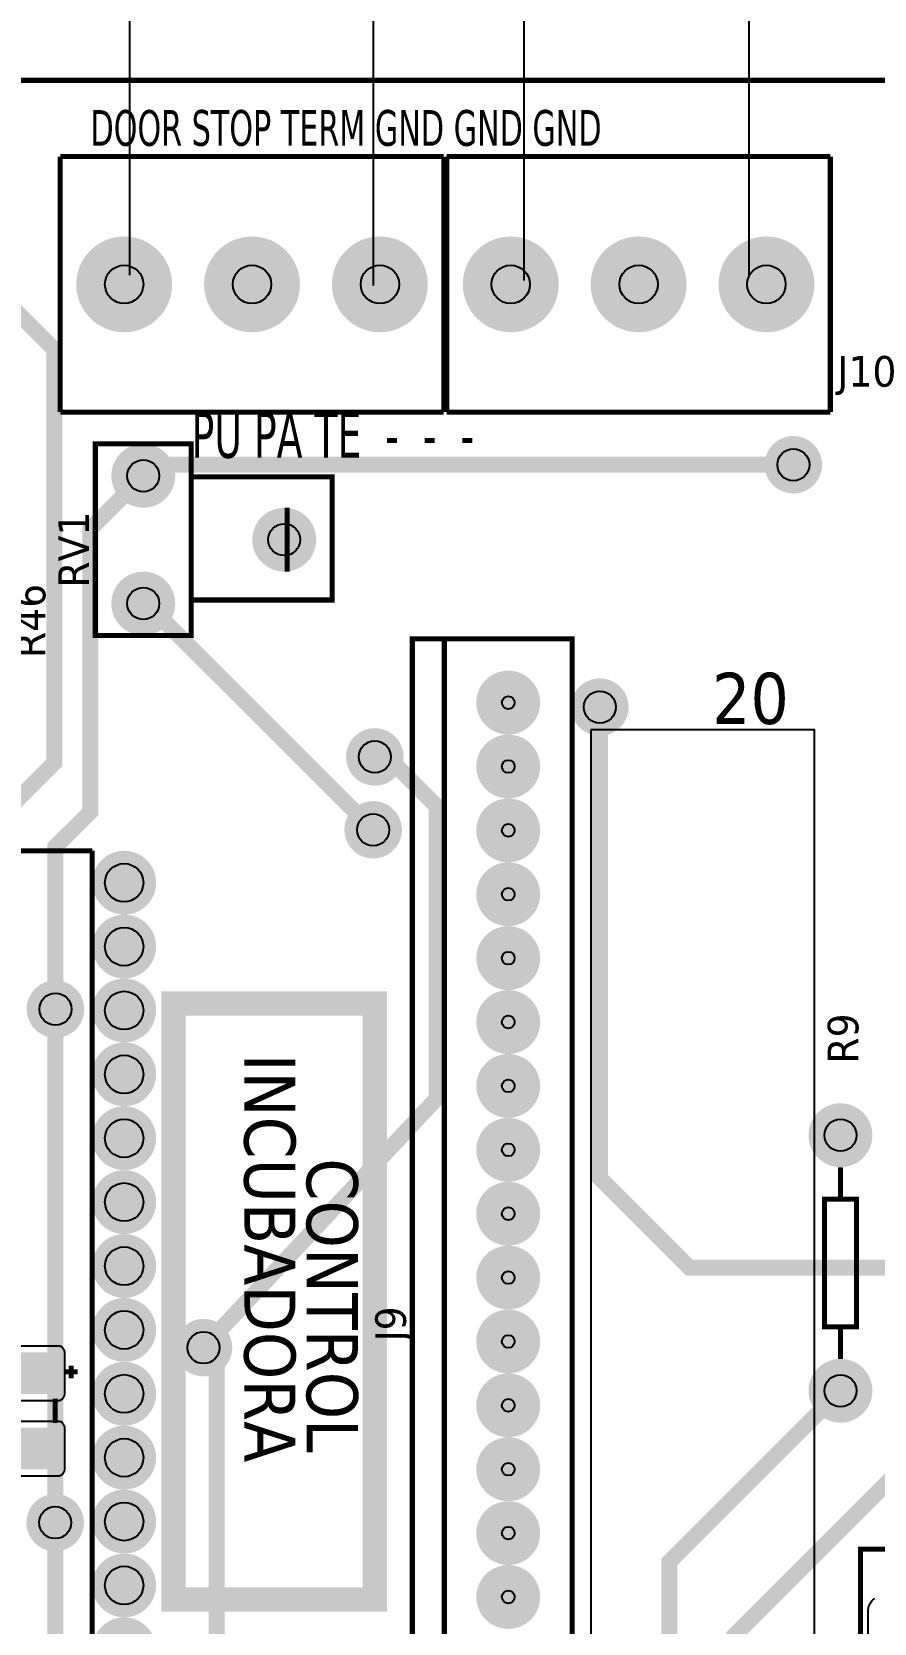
# Model space of a CAD drawing. Header units: millimetres. Extents: x 123.5 to 144.3, y 105.4 to 121.6.
# Drawn here: x 131.82 to 133.797, y 112.351 to 116.088 of the extents above; entities that cross this region are included whole.
import ezdxf

# ---------------------------------------------------------------- set-up
doc = ezdxf.new("R2010")
doc.units = ezdxf.units.MM
doc.layers.add('DESC', color=250, linetype='Continuous')
doc.layers.add('WIRES', color=7, linetype='Continuous')
doc.styles.get("Standard").update_dxf_attribs({"font": 'tahoma.ttf'})

# ---------------------------------------------------------------- blocks, each defined once
blk = doc.blocks.new('RPAD')
blk.add_trace([(-0.5, -0.5), (-0.5, 0.5), (0.5, -0.5), (0.5, 0.5)])
blk = doc.blocks.new('EPAD')
at = {"const_width": 0.5}
blk.add_lwpolyline([(-0.25, 0, 1), (0.25, 0, 1)], format="xyb", close=True, dxfattribs=at)
blk = doc.blocks.new('IncubadoraCard')
for points, const_width in [([(129.93, 110.7993), (135.0875, 110.7993), (135.0875, 114.5355), (129.93, 114.5355), (129.93, 110.7993)], 0.008), ([(129.93, 110.7993), (135.0875, 110.7993), (135.0875, 114.5355), (129.93, 114.5355), (129.93, 110.7993)], 0.008), ([(129.93, 110.7993), (135.0875, 110.7993), (135.0875, 114.5355), (129.93, 114.5355), (129.93, 110.7993)], 0.008), ([(131.5362, 114.4161), (131.5362, 114.0161)], 0.008), ([(132.1362, 114.4161), (131.5362, 114.4161)], 0.008), ([(131.5362, 114.4161), (131.5362, 114.0161)], 0.008), ([(132.1362, 114.4161), (131.5362, 114.4161)], 0.008), ([(131.5362, 114.4161), (131.5362, 114.0161)], 0.008), ([(132.1362, 114.4161), (131.5362, 114.4161)], 0.008), ([(132.1362, 114.4161), (132.1362, 114.0161)], 0.008), ([(132.1362, 114.4161), (132.1362, 114.0161)], 0.008), ([(132.1362, 114.4161), (132.1362, 114.0161)], 0.008), ([(132.1409, 114.4161), (132.1409, 114.0161)], 0.008), ([(132.7409, 114.4161), (132.1409, 114.4161)], 0.008), ([(132.1409, 114.4161), (132.1409, 114.0161)], 0.008), ([(132.7409, 114.4161), (132.1409, 114.4161)], 0.008), ([(132.1409, 114.4161), (132.1409, 114.0161)], 0.008), ([(132.7409, 114.4161), (132.1409, 114.4161)], 0.008), ([(132.7409, 114.4161), (132.7409, 114.0161)], 0.008), ([(132.7409, 114.4161), (132.7409, 114.0161)], 0.008), ([(132.7409, 114.4161), (132.7409, 114.0161)], 0.008), ([(131.2042, 112.5934), (131.2042, 113.1443), (131.527, 113.4672), (131.527, 114.1139), (131.4402, 114.2008)], 0.025), ([(131.5362, 114.0161), (132.1362, 114.0161)], 0.008), ([(131.5362, 114.0161), (132.1362, 114.0161)], 0.008), ([(131.5362, 114.0161), (132.1362, 114.0161)], 0.008), ([(132.1409, 114.0161), (132.7409, 114.0161)], 0.008), ([(132.1409, 114.0161), (132.7409, 114.0161)], 0.008), ([(132.1409, 114.0161), (132.7409, 114.0161)], 0.008), ([(131.5911, 113.6665), (131.7411, 113.6665), (131.7411, 113.9665), (131.5911, 113.9665), (131.5911, 113.6665)], 0.008), ([(131.5911, 113.6665), (131.7411, 113.6665), (131.7411, 113.9665), (131.5911, 113.9665), (131.5911, 113.6665)], 0.008), ([(131.5911, 113.6665), (131.7411, 113.6665), (131.7411, 113.9665), (131.5911, 113.9665), (131.5911, 113.6665)], 0.008), ([(131.6661, 113.9165), (131.6833, 113.9337), (132.683, 113.9337)], 0.025), ([(131.5283, 112.2778), (131.5283, 112.9897), (131.5283, 113.3353), (131.5835, 113.3904), (131.5835, 113.8338), (131.6661, 113.9165)], 0.025), ([(131.7409, 113.722), (131.9614, 113.722), (131.9614, 113.9149), (131.7409, 113.9149), (131.7409, 113.722)], 0.008), ([(131.7409, 113.722), (131.9614, 113.722), (131.9614, 113.9149), (131.7409, 113.9149), (131.7409, 113.722)], 0.008), ([(131.7409, 113.722), (131.9614, 113.722), (131.9614, 113.9149), (131.7409, 113.9149), (131.7409, 113.722)], 0.008), ([(131.8911, 113.8665), (131.8911, 113.7665)], 0.008), ([(131.8911, 113.8665), (131.8911, 113.7665)], 0.008), ([(131.8911, 113.8665), (131.8911, 113.7665)], 0.008), ([(132.0257, 113.3623), (131.6716, 113.7165), (131.6661, 113.7165)], 0.025), ([(132.087, 111.5614), (132.337, 111.5614), (132.337, 113.6614), (132.087, 113.6614), (132.087, 111.5614)], 0.008), ([(132.087, 111.5614), (132.337, 111.5614), (132.337, 113.6614), (132.087, 113.6614), (132.087, 111.5614)], 0.008), ([(132.087, 111.5614), (132.337, 111.5614), (132.337, 113.6614), (132.087, 113.6614), (132.087, 111.5614)], 0.008), ([(132.137, 111.5614), (132.137, 113.6614)], 0.008), ([(132.137, 111.5614), (132.137, 113.6614)], 0.008), ([(132.137, 111.5614), (132.137, 113.6614)], 0.008), ([(132.3803, 113.5544), (132.3803, 112.8173), (132.5205, 112.6771), (132.9483, 112.6771), (132.9496, 112.6759)], 0.025), ([(131.7603, 112.5517), (132.1249, 112.9416), (132.1249, 113.3994), (132.048, 113.4764), (132.0283, 113.4764)], 0.025), ([(131.4362, 113.3295), (131.5862, 113.3295)], 0.008), ([(131.4362, 113.3295), (131.5862, 113.3295)], 0.008), ([(131.4362, 113.3295), (131.5862, 113.3295)], 0.008), ([(131.5862, 113.3295), (131.5862, 111.3295)], 0.008), ([(131.5862, 113.3295), (131.5862, 111.3295)], 0.008), ([(131.5862, 113.3295), (131.5862, 111.3295)], 0.008), ([(131.5287, 113.0816), (131.5287, 112.99), (131.5283, 112.9897)], 0.025), ([(131.7134, 112.1575), (132.0283, 112.1575), (132.0283, 113.0905), (131.7134, 113.0905), (131.7134, 112.1575)], 0.038), ([(131.7134, 112.1575), (132.0283, 112.1575), (132.0283, 113.0905), (131.7134, 113.0905), (131.7134, 112.1575)], 0.038), ([(131.7134, 112.1575), (132.0283, 112.1575), (132.0283, 113.0905), (131.7134, 113.0905), (131.7134, 112.1575)], 0.038), ([(132.7567, 112.7842), (132.7567, 112.8342)], 0.008), ([(132.7567, 112.7842), (132.7567, 112.8342)], 0.008), ([(132.7567, 112.7842), (132.7567, 112.8342)], 0.008), ([(132.7317, 112.5842), (132.7817, 112.5842), (132.7817, 112.7842), (132.7317, 112.7842), (132.7317, 112.5842)], 0.008), ([(132.7317, 112.5842), (132.7817, 112.5842), (132.7817, 112.7842), (132.7317, 112.7842), (132.7317, 112.5842)], 0.008), ([(132.7317, 112.5842), (132.7817, 112.5842), (132.7817, 112.7842), (132.7317, 112.7842), (132.7317, 112.5842)], 0.008), ([(132.7567, 112.5342), (132.7567, 112.5842)], 0.008), ([(132.7567, 112.5342), (132.7567, 112.5842)], 0.008), ([(132.7567, 112.5342), (132.7567, 112.5842)], 0.008), ([(132.237, 111.7614), (132.1198, 111.7614), (131.7807, 112.1004), (131.7807, 112.5313), (131.7603, 112.5517)], 0.025), ([(131.5532, 112.5037), (131.5532, 112.5237)], 0.008), ([(131.5532, 112.5037), (131.5532, 112.5237)], 0.008), ([(131.5532, 112.5037), (131.5532, 112.5237)], 0.008), ([(131.5432, 112.5137), (131.5632, 112.5137)], 0.008), ([(131.5432, 112.5137), (131.5632, 112.5137)], 0.008), ([(131.5432, 112.5137), (131.5632, 112.5137)], 0.008), ([(131.7803, 111.9094), (132.1808, 111.509), (132.3965, 111.509), (132.489, 111.6015), (132.489, 112.2165), (132.7567, 112.4842)], 0.025), ([(131.5282, 112.4337), (131.5282, 112.4717)], 0.008), ([(131.5282, 112.4337), (131.5282, 112.4717)], 0.008), ([(131.5282, 112.4337), (131.5282, 112.4717)], 0.008), ([(132.9269, 112.4374), (132.5908, 112.1013), (132.5908, 111.6097), (132.4129, 111.4318), (132.1286, 111.4318), (131.7756, 111.7848)], 0.025), ([(131.5283, 112.2778), (131.5283, 111.6529), (131.543, 111.6383), (131.543, 111.3239), (131.6031, 111.2638), (132.4535, 111.2638), (132.5795, 111.3897)], 0.025), ([(132.7882, 111.8543), (133.9417, 111.8543), (133.9417, 112.2362), (132.7882, 112.2362), (132.7882, 111.8543)], 0.008), ([(132.7882, 111.8543), (133.9417, 111.8543), (133.9417, 112.2362), (132.7882, 112.2362), (132.7882, 111.8543)], 0.008), ([(132.7882, 111.8543), (133.9417, 111.8543), (133.9417, 112.2362), (132.7882, 112.2362), (132.7882, 111.8543)], 0.008)]:
    blk.add_lwpolyline(points, dxfattribs=dict(const_width=const_width))
for points in [[(132.3663, 113.5189), (132.3663, 111.8079), (132.7159, 111.8079), (132.7159, 113.5189), (132.3663, 113.5189)], [(131.4132, 112.4692), (131.5332, 112.4692), (131.5343, 112.4692), (131.5353, 112.4694), (131.5362, 112.4696), (131.5372, 112.4699), (131.538, 112.4704), (131.5389, 112.4709), (131.5396, 112.4714), (131.5403, 112.4721), (131.541, 112.4728), (131.5415, 112.4735), (131.542, 112.4744), (131.5425, 112.4752), (131.5428, 112.4762), (131.543, 112.4771), (131.5432, 112.4781), (131.5432, 112.4792), (131.5432, 112.4792), (131.5432, 112.5442), (131.5432, 112.5452), (131.543, 112.5462), (131.5428, 112.5472), (131.5425, 112.5481), (131.542, 112.549), (131.5415, 112.5498), (131.541, 112.5506), (131.5403, 112.5513), (131.5396, 112.5519), (131.5389, 112.5525), (131.538, 112.553), (131.5372, 112.5534), (131.5362, 112.5537), (131.5353, 112.554), (131.5343, 112.5541), (131.5332, 112.5542), (131.4132, 112.5542)], [(131.4132, 112.3512), (131.5332, 112.3512), (131.5343, 112.3512), (131.5353, 112.3514), (131.5362, 112.3516), (131.5372, 112.3519), (131.538, 112.3524), (131.5389, 112.3529), (131.5396, 112.3534), (131.5403, 112.3541), (131.541, 112.3548), (131.5415, 112.3555), (131.542, 112.3564), (131.5425, 112.3572), (131.5428, 112.3582), (131.543, 112.3591), (131.5432, 112.3601), (131.5432, 112.3612), (131.5432, 112.3612), (131.5432, 112.4262), (131.5432, 112.4272), (131.543, 112.4282), (131.5428, 112.4292), (131.5425, 112.4301), (131.542, 112.431), (131.5415, 112.4318), (131.541, 112.4326), (131.5403, 112.4333), (131.5396, 112.4339), (131.5389, 112.4345), (131.538, 112.435), (131.5372, 112.4354), (131.5362, 112.4357), (131.5353, 112.436), (131.5343, 112.4361), (131.5332, 112.4362), (131.4132, 112.4362)], [(132.8106, 111.9435), (132.809, 111.9445), (132.8074, 111.9457), (132.806, 111.9469), (132.8047, 111.9484), (132.8036, 111.9499), (132.8026, 111.9515), (132.8018, 111.9533), (132.8011, 111.9551), (132.8006, 111.9571), (132.8003, 111.9591), (132.8002, 111.9612), (132.8002, 112.1412), (132.8003, 112.1432), (132.8006, 112.1452), (132.8011, 112.1472), (132.8018, 112.149), (132.8026, 112.1508), (132.8036, 112.1524), (132.8047, 112.154), (132.806, 112.1554), (132.8074, 112.1567), (132.809, 112.1578), (132.8106, 112.1588)]]:
    blk.add_lwpolyline(points)
for centre, radius in [((131.6362, 114.2161), 0.03), ((131.8362, 114.2161), 0.03), ((132.0362, 114.2161), 0.03), ((132.2409, 114.2161), 0.03), ((132.4409, 114.2161), 0.03), ((132.6409, 114.2161), 0.03), ((131.6661, 113.9165), 0.025), ((132.683, 113.9337), 0.025), ((131.8866, 113.8165), 0.025), ((131.6661, 113.7165), 0.025), ((132.237, 113.5614), 0.01), ((132.3803, 113.5544), 0.025), ((132.0283, 113.4764), 0.025), ((132.237, 113.4614), 0.01), ((132.0257, 113.3623), 0.025), ((132.237, 113.3614), 0.01), ((131.6362, 113.2795), 0.03), ((132.237, 113.2614), 0.01), ((131.6362, 113.1795), 0.03), ((132.237, 113.1614), 0.01), ((131.5287, 113.0816), 0.025), ((131.6362, 113.0795), 0.03), ((132.237, 113.0614), 0.01), ((131.6362, 112.9795), 0.03), ((132.237, 112.9614), 0.01), ((131.6362, 112.8795), 0.03), ((132.7567, 112.8842), 0.025), ((132.237, 112.8614), 0.01), ((131.6362, 112.7795), 0.03), ((132.237, 112.7614), 0.01), ((131.6362, 112.6795), 0.03), ((132.237, 112.6614), 0.01), ((131.6362, 112.5795), 0.03), ((131.7603, 112.5517), 0.025), ((132.237, 112.5614), 0.01), ((131.6362, 112.4795), 0.03), ((132.7567, 112.4842), 0.025), ((132.237, 112.4614), 0.01), ((131.6362, 112.3795), 0.03), ((132.237, 112.3614), 0.01), ((131.5283, 112.2778), 0.025), ((131.6362, 112.2795), 0.03), ((132.237, 112.2614), 0.01), ((131.6362, 112.1795), 0.03), ((132.237, 112.1614), 0.01)]:
    blk.add_circle(centre, radius)
for p, xscale, yscale in [((131.6362, 114.2161), 0.15, 0.15), ((131.8362, 114.2161), 0.15, 0.15), ((132.0362, 114.2161), 0.15, 0.15), ((132.2409, 114.2161), 0.15, 0.15), ((132.4409, 114.2161), 0.15, 0.15), ((132.6409, 114.2161), 0.15, 0.15), ((131.6362, 114.2161), 0.12, 0.12), ((131.8362, 114.2161), 0.12, 0.12), ((132.0362, 114.2161), 0.12, 0.12), ((132.2409, 114.2161), 0.12, 0.12), ((132.4409, 114.2161), 0.12, 0.12), ((132.6409, 114.2161), 0.12, 0.12), ((131.6661, 113.9165), 0.1, 0.1), ((132.683, 113.9337), 0.09, 0.09), ((132.683, 113.9337), 0.07, 0.07), ((131.6661, 113.9165), 0.08, 0.08), ((131.8866, 113.8165), 0.1, 0.1), ((131.8866, 113.8165), 0.08, 0.08), ((131.6661, 113.7165), 0.1, 0.1), ((131.6661, 113.7165), 0.08, 0.08), ((132.237, 113.5614), 0.1, 0.1), ((132.237, 113.5614), 0.08, 0.08), ((132.3803, 113.5544), 0.09, 0.09), ((132.3803, 113.5544), 0.07, 0.07), ((132.0283, 113.4764), 0.09, 0.09), ((132.0283, 113.4764), 0.07, 0.07), ((132.237, 113.4614), 0.1, 0.1), ((132.237, 113.4614), 0.08, 0.08), ((132.0257, 113.3623), 0.09, 0.09), ((132.0257, 113.3623), 0.07, 0.07), ((132.237, 113.3614), 0.1, 0.1), ((132.237, 113.3614), 0.08, 0.08), ((131.6362, 113.2795), 0.1, 0.1), ((131.6362, 113.2795), 0.08, 0.08), ((132.237, 113.2614), 0.1, 0.1), ((132.237, 113.2614), 0.08, 0.08), ((131.6362, 113.1795), 0.1, 0.1), ((131.6362, 113.1795), 0.08, 0.08), ((132.237, 113.1614), 0.1, 0.1), ((132.237, 113.1614), 0.08, 0.08), ((131.5287, 113.0816), 0.09, 0.09), ((131.5287, 113.0816), 0.07, 0.07), ((131.6362, 113.0795), 0.1, 0.1), ((131.6362, 113.0795), 0.08, 0.08), ((132.237, 113.0614), 0.1, 0.1), ((132.237, 113.0614), 0.08, 0.08), ((131.6362, 112.9795), 0.1, 0.1), ((131.6362, 112.9795), 0.08, 0.08), ((132.237, 112.9614), 0.1, 0.1), ((132.237, 112.9614), 0.08, 0.08), ((131.6362, 112.8795), 0.1, 0.1), ((131.6362, 112.8795), 0.08, 0.08), ((132.7567, 112.8842), 0.1, 0.1), ((132.7567, 112.8842), 0.08, 0.08), ((132.237, 112.8614), 0.1, 0.1), ((132.237, 112.8614), 0.08, 0.08), ((131.6362, 112.7795), 0.1, 0.1), ((131.6362, 112.7795), 0.08, 0.08), ((132.237, 112.7614), 0.1, 0.1), ((132.237, 112.7614), 0.08, 0.08), ((131.6362, 112.6795), 0.1, 0.1), ((131.6362, 112.6795), 0.08, 0.08), ((132.237, 112.6614), 0.1, 0.1), ((132.237, 112.6614), 0.08, 0.08), ((131.6362, 112.5795), 0.1, 0.1), ((131.6362, 112.5795), 0.08, 0.08), ((131.7603, 112.5517), 0.09, 0.09), ((132.237, 112.5614), 0.1, 0.1), ((132.237, 112.5614), 0.08, 0.08), ((131.7603, 112.5517), 0.07, 0.07), ((131.6362, 112.4795), 0.1, 0.1), ((131.6362, 112.4795), 0.08, 0.08), ((132.7567, 112.4842), 0.1, 0.1), ((132.7567, 112.4842), 0.08, 0.08), ((132.237, 112.4614), 0.1, 0.1), ((132.237, 112.4614), 0.08, 0.08), ((131.6362, 112.3795), 0.1, 0.1), ((131.6362, 112.3795), 0.08, 0.08), ((132.237, 112.3614), 0.1, 0.1), ((132.237, 112.3614), 0.08, 0.08), ((131.5283, 112.2778), 0.09, 0.09), ((131.6362, 112.2795), 0.1, 0.1), ((131.6362, 112.2795), 0.08, 0.08), ((131.5283, 112.2778), 0.07, 0.07), ((132.237, 112.2614), 0.1, 0.1), ((132.237, 112.2614), 0.08, 0.08), ((131.6362, 112.1795), 0.1, 0.1), ((131.6362, 112.1795), 0.08, 0.08), ((132.237, 112.1614), 0.1, 0.1), ((132.237, 112.1614), 0.08, 0.08), ((131.6362, 112.0795), 0.1, 0.1)]:
    blk.add_blockref('EPAD', p, dxfattribs=dict(xscale=xscale, yscale=yscale))
at = {"xscale": 0.065, "yscale": 0.12, "rotation": 270}
for p in [(131.4732, 112.5117), (131.4732, 112.3937)]:
    blk.add_blockref('RPAD', p, dxfattribs=at)
for s, height, width, p in [('DOOR STOP TERM GND GND GND', 0.056, 0.714286, (131.5835, 114.433)), ('DOOR STOP TERM GND GND GND', 0.056, 0.714286, (131.5835, 114.433)), ('DOOR STOP TERM GND GND GND', 0.056, 0.714286, (131.5835, 114.433)), ('J10', 0.048, 1.041667, (132.7518, 114.056)), ('J10', 0.048, 1.041667, (132.7518, 114.056)), ('J10', 0.048, 1.041667, (132.7518, 114.056)), ('PU PA TE  -  -  -', 0.072, 0.694444, (131.7417, 113.9446)), ('PU PA TE  -  -  -', 0.072, 0.694444, (131.7417, 113.9446)), ('PU PA TE  -  -  -', 0.072, 0.694444, (131.7417, 113.9446))]:
    blk.add_text(s, height=height, dxfattribs=dict(width=width)).set_placement(p)
at = {"width": 1.041667}
for s, p in [('RV1', (131.5811, 113.7415)), ('RV1', (131.5811, 113.7415)), ('RV1', (131.5811, 113.7415)), ('R46', (131.5129, 113.6313)), ('R46', (131.5129, 113.6313)), ('R46', (131.5129, 113.6313)), ('R9', (132.7847, 112.9964)), ('R9', (132.7847, 112.9964)), ('R9', (132.7847, 112.9964)), ('J9', (132.077, 112.5614)), ('J9', (132.077, 112.5614)), ('J9', (132.077, 112.5614))]:
    blk.add_text(s, height=0.048, rotation=90, dxfattribs=at).set_placement(p)
blk.add_text('20', height=0.08).set_placement((132.5559, 113.5281))
blk.add_text('20', height=0.08).set_placement((132.5559, 113.5281))
blk.add_text('20', height=0.08).set_placement((132.5559, 113.5281))
for s, p in [('INCUBADORA', (131.8242, 113.0118)), ('INCUBADORA', (131.8242, 113.0118)), ('INCUBADORA', (131.8242, 113.0118)), ('CONTROL', (131.9218, 112.848)), ('CONTROL', (131.9218, 112.848)), ('CONTROL', (131.9218, 112.848))]:
    blk.add_text(s, height=0.08, rotation=270).set_placement(p)

msp = doc.modelspace()

# ---------------------------------------------------------------- linework, layer by layer
at = {"layer": 'WIRES'}
for p, q in [((133.5033, 115.5136), (133.5033, 116.9558)), ((132.9749, 116.5501), (132.9749, 115.5036)), ((132.0492, 116.4041), (132.0492, 115.5158)), ((132.621, 116.4041), (132.621, 115.4916))]:
    msp.add_line(p, q, dxfattribs=at)

# ---------------------------------------------------------------- block references
at = {"layer": 'DESC', "xscale": 1.5, "yscale": 1.5, "zscale": 1.5}
msp.add_blockref('IncubadoraCard', (-65.4174, -55.8296), dxfattribs=at)

doc.saveas('drawing.dxf')
